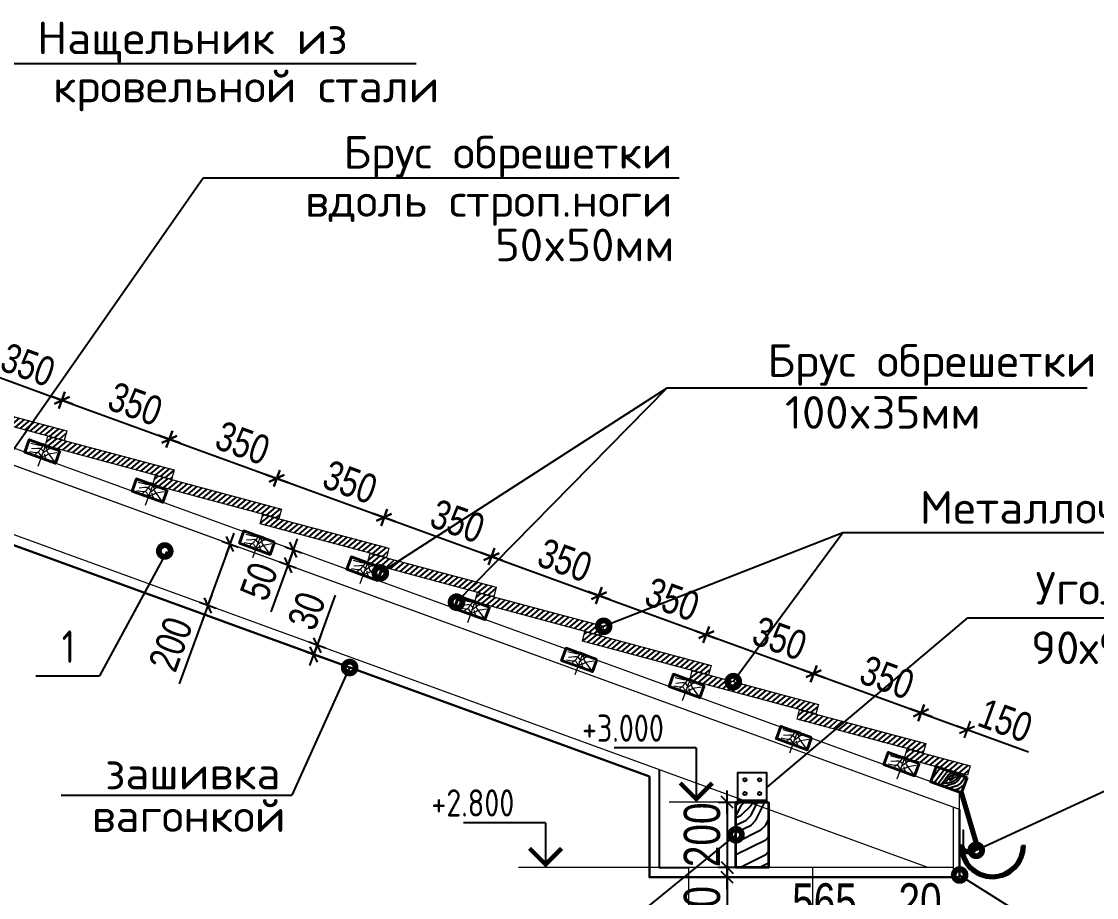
# Model space of a CAD drawing. Extents: x -12289450 to -10763036, y -7834513 to -6150123.
# Drawn here: x -10951074 to -10947782, y -7683302 to -7680618 of the extents above; entities that cross this region are included whole.
import ezdxf

# ---------------------------------------------------------------- set-up
doc = ezdxf.new("R2010")
doc.units = 0
doc.header["$LTSCALE"] = 25
doc.header["$PDMODE"] = 35
doc.layers.get('DefPoints').update_dxf_attribs({"color": 10, "lineweight": 30})
for name, color, linetype in [('005-РАЗМЕРЫ', 252, 'Continuous'), ('008-ШТРИХОВКА', 252, 'Continuous'), ('1рамка1', 7, 'Continuous'), ('Annotation - Text', 7, 'Continuous'), ('Крыши', 7, 'Continuous'), ('Примечания', 7, 'Continuous')]:
    doc.layers.add(name, color=color, linetype=linetype)
for name, color, linetype, lineweight in [('__АР размеры К_Ном_пера__1', 7, 'Continuous', 5), ('RAZMER', 7, 'Continuous', 9), ('ROSTV', 5, 'Continuous', 30), ('Перегор', 4, 'Continuous', 20), ('Стена', 7, 'Continuous', 5), ('СТЕНЫ', 5, 'Continuous', 40), ('Штрих', 9, 'Continuous', 13)]:
    doc.layers.add(name, color=color, linetype=linetype, lineweight=lineweight)
doc.styles.add('GOST 2.304', font='cs_gost2304.shx')
doc.styles.get("Standard").update_dxf_attribs({"font": 'arial.ttf'})
doc.styles.add('TXT0', font='txt', dxfattribs={"width": 0.8})
doc.dimstyles.new('Копия РАЗМЕРЫ22', dxfattribs={"dimscale": 30, "dimtxt": 3.7, "dimasz": 0.06, "dimexe": 0, "dimexo": 0, "dimgap": 0.7, "dimtad": 1, "dimdec": 0, "dimzin": 0, "dimdsep": 46, "dimtxsty": 'TXT0', "dimblk1": 'A8MITTA', "dimblk2": 'A8MITTA', "dimsah": 1, "dimcen": 0.2, "dimse1": 1, "dimse2": 1, "dimadec": 0, "dimazin": 0, "dimtp": 6, "dimtm": 6, "dimtfac": 1, "dimtdec": 0, "dimtofl": 0, "dimtmove": 0, "dimatfit": 3, "dimldrblk": 'A8MITTA', "dimfxl": 0, "dimtolj": 1, "dimtzin": 0, "dimarcsym": 0})
doc.dimstyles.new('Копия(2) РАЗМЕРЫ', dxfattribs={"dimscale": 30, "dimtxt": 3, "dimasz": 0.06, "dimexe": 0, "dimexo": 0, "dimgap": 0.7, "dimtad": 1, "dimdec": 0, "dimzin": 0, "dimdsep": 46, "dimtxsty": 'TXT0', "dimblk1": 'A8MITTA', "dimblk2": 'A8MITTA', "dimsah": 1, "dimcen": 0.2, "dimse1": 1, "dimse2": 1, "dimadec": 0, "dimazin": 0, "dimtp": 6, "dimtm": 6, "dimtfac": 1, "dimtdec": 0, "dimtofl": 0, "dimtmove": 0, "dimatfit": 3, "dimldrblk": 'A8MITTA', "dimfxl": 0, "dimtolj": 1, "dimtzin": 0, "dimarcsym": 0})

# ---------------------------------------------------------------- blocks, each defined once
blk = doc.blocks.new('A8MITTA', base_point=(3180, 3140))
for p, q in [((3170, 3130), (3190, 3150)), ((3180, 3155), (3180, 3125)), ((3160, 3140), (3200, 3140))]:
    blk.add_line(p, q)
blk = doc.blocks.new('*D938')
at = {"layer": '005-РАЗМЕРЫ', "color": 0, "lineweight": -2, "transparency": 16777216}
for p, q in [((-10950435.7, -7682221.2), (-10950502.9, -7682405.7)), ((-10950503.5, -7682407.4), (-10950590.8, -7682647.2))]:
    blk.add_line(p, q, dxfattribs=at)
at = {"layer": 'DefPoints', "color": 0, "transparency": 16777216}
for p in [(-10950532.2, -7682184.2), (-10950600.6, -7682372.1), (-10950503.5, -7682407.4)]:
    blk.add_point(p, dxfattribs=at)
at = {"layer": '005-РАЗМЕРЫ', "color": 0, "lineweight": -2, "transparency": 16777216, "xscale": 1.8, "yscale": 1.8, "zscale": 1.8}
for p, rotation in [((-10950435.1, -7682219.5), 70.0000000000952), ((-10950503.5, -7682407.4), 250.0000000000952)]:
    blk.add_blockref('A8MITTA', p, dxfattribs=dict(at, rotation=rotation))
at = {"layer": '005-РАЗМЕРЫ', "color": 0, "transparency": 16777216, "insert": (-10950616.9, -7682526), "char_height": 90, "attachment_point": 5, "rotation": 70, "style": 'TXT0'}
blk.add_mtext('\\A1;200', dxfattribs=at)
blk = doc.blocks.new('*D939')
at = {"layer": '005-РАЗМЕРЫ', "color": 0, "lineweight": -2, "transparency": 16777216}
for p, q in [((-10948317.3, -7682736.9), (-10948179.7, -7682787)), ((-10948178, -7682787.6), (-10947990.3, -7682855.9))]:
    blk.add_line(p, q, dxfattribs=at)
at = {"layer": 'DefPoints', "color": 0, "transparency": 16777216}
for p in [(-10948178, -7682787.6), (-10948376.5, -7682894.3), (-10948235.5, -7682945.6)]:
    blk.add_point(p, dxfattribs=at)
at = {"layer": '005-РАЗМЕРЫ', "color": 0, "lineweight": -2, "transparency": 16777216, "xscale": 1.8, "yscale": 1.8, "zscale": 1.8}
for p, rotation in [((-10948319, -7682736.3), 160.0000000000485), ((-10948178, -7682787.6), 340.0000000000485)]:
    blk.add_blockref('A8MITTA', p, dxfattribs=dict(at, rotation=rotation))
at = {"layer": '005-РАЗМЕРЫ', "color": 0, "transparency": 16777216, "insert": (-10948060.8, -7682760), "char_height": 90, "attachment_point": 5, "rotation": 340, "style": 'TXT0'}
blk.add_mtext('\\A1;150', dxfattribs=at)
blk = doc.blocks.new('ytjtyj')
at = {"layer": 'Перегор', "linetype": 'Continuous'}
for p, q in [((-3.6, 13.4), (-21.6, 6.9)), ((-12.6, 10.2), (11.8, -56.9))]:
    blk.add_line(p, q, dxfattribs=at)
at = {"layer": 'Стена', "linetype": 'Continuous', "ltscale": 100}
blk.add_line((51.9, -12.5), (38.2, 25), dxfattribs=at)
blk.add_lwpolyline([(-55.8, -9.2), (-42.1, -46.8), (51.9, -12.5), (38.2, 25), (-55.8, -9.2)], close=True, dxfattribs=at)
at = {"layer": 'Штрих', "linetype": 'Continuous', "ltscale": 100}
for p, q in [((-10.2, 4.4), (-15.6, -3.3)), ((0.3, 8.6), (-10.2, 4.4)), ((2, -2.6), (-4.9, 6.5)), ((7.6, 8.6), (0.3, 8.6)), ((32.8, 15.1), (7.6, 8.6)), ((-20.7, -18.1), (-46.9, -13.8)), ((-18.6, -15.3), (-38.4, -41.9)), ((-20.7, -2.7), (-33.2, -0.9)), ((-15.6, -6.6), (-20.7, -2.7)), ((-15.1, -22.2), (-20.7, -18.1)), ((-15.6, -8.5), (-18.6, -15.3)), ((-15.6, -3.3), (-15.6, -8.5)), ((-7.2, -13), (-15.6, -6.6)), ((-9.5, -24.4), (-15.1, -22.2)), ((-8.9, -23.1), (-12.3, -30.7)), ((-12.3, -30.7), (-11.7, -34.8)), ((-0.7, -26.6), (-9.5, -24.4)), ((-9, -18.9), (-8.9, -23.1)), ((-1.7, -7.1), (-7.2, -13)), ((-1.2, -17.6), (-7.2, -13)), ((2, -2.6), (-1.7, -7.1)), ((8.3, -25.3), (-0.7, -26.6)), ((1.3, -25.2), (0.1, -30.6)), ((5.7, -20.6), (1.3, -25.2)), ((7.1, -0.5), (2, -2.6)), ((5.7, -5.8), (2, -2.6)), ((7.2, -9.7), (5.7, -5.8)), ((8.7, -14.8), (5.7, -20.6)), ((12.9, -0.7), (7.1, -0.5)), ((13.7, -13.8), (7.2, -9.7)), ((13.7, -13.8), (8.7, -14.8)), ((30.7, -2.1), (12.9, -0.7)), ((17.6, -17.7), (13.7, -13.8)), ((19.4, -13.8), (13.7, -13.8)), ((17.5, -23.8), (14, -25.5)), ((21.4, -22.6), (17.5, -23.8)), ((20.1, -23), (17.6, -17.7)), ((37.5, -10.5), (19.4, -13.8))]:
    blk.add_line(p, q, dxfattribs=at)
blk = doc.blocks.new('*D940')
at = {"layer": '005-РАЗМЕРЫ', "color": 0, "lineweight": -2, "transparency": 16777216}
blk.add_line((-10948646.2, -7682617.2), (-10948320.7, -7682735.7), dxfattribs=at)
at = {"layer": 'DefPoints', "color": 0, "transparency": 16777216}
for p in [(-10948319, -7682736.3), (-10948705.4, -7682774.6), (-10948376.5, -7682894.3)]:
    blk.add_point(p, dxfattribs=at)
at = {"layer": '005-РАЗМЕРЫ', "color": 0, "lineweight": -2, "transparency": 16777216, "xscale": 1.8, "yscale": 1.8, "zscale": 1.8}
for p, rotation in [((-10948647.9, -7682616.6), 160.0000000003944), ((-10948319, -7682736.3), 340.0000000003944)]:
    blk.add_blockref('A8MITTA', p, dxfattribs=dict(at, rotation=rotation))
at = {"layer": '005-РАЗМЕРЫ', "color": 0, "transparency": 16777216, "insert": (-10948423, -7682628.2), "char_height": 90, "attachment_point": 5, "rotation": 340, "style": 'TXT0'}
blk.add_mtext('\\A1;350', dxfattribs=at)
blk = doc.blocks.new('*D941')
at = {"layer": '005-РАЗМЕРЫ', "color": 0, "lineweight": -2, "transparency": 16777216}
blk.add_line((-10948975.1, -7682497.5), (-10948649.6, -7682616), dxfattribs=at)
at = {"layer": 'DefPoints', "color": 0, "transparency": 16777216}
for p in [(-10948647.9, -7682616.6), (-10949034.3, -7682654.9), (-10948705.4, -7682774.6)]:
    blk.add_point(p, dxfattribs=at)
at = {"layer": '005-РАЗМЕРЫ', "color": 0, "lineweight": -2, "transparency": 16777216, "xscale": 1.8, "yscale": 1.8, "zscale": 1.8}
for p, rotation in [((-10948976.8, -7682496.9), 160.0000000003554), ((-10948647.9, -7682616.6), 340.0000000003554)]:
    blk.add_blockref('A8MITTA', p, dxfattribs=dict(at, rotation=rotation))
at = {"layer": '005-РАЗМЕРЫ', "color": 0, "transparency": 16777216, "insert": (-10948751.9, -7682508.5), "char_height": 90, "attachment_point": 5, "rotation": 340, "style": 'TXT0'}
blk.add_mtext('\\A1;350', dxfattribs=at)
blk = doc.blocks.new('*D942')
at = {"layer": '005-РАЗМЕРЫ', "color": 0, "lineweight": -2, "transparency": 16777216}
blk.add_line((-10949304, -7682377.8), (-10948978.5, -7682496.3), dxfattribs=at)
at = {"layer": 'DefPoints', "color": 0, "transparency": 16777216}
for p in [(-10948976.8, -7682496.9), (-10949363.2, -7682535.1), (-10949034.3, -7682654.9)]:
    blk.add_point(p, dxfattribs=at)
at = {"layer": '005-РАЗМЕРЫ', "color": 0, "lineweight": -2, "transparency": 16777216, "xscale": 1.8, "yscale": 1.8, "zscale": 1.8}
for p, rotation in [((-10949305.7, -7682377.2), 160.0000000003944), ((-10948976.8, -7682496.9), 340.0000000003944)]:
    blk.add_blockref('A8MITTA', p, dxfattribs=dict(at, rotation=rotation))
at = {"layer": '005-РАЗМЕРЫ', "color": 0, "transparency": 16777216, "insert": (-10949080.8, -7682388.8), "char_height": 90, "attachment_point": 5, "rotation": 340, "style": 'TXT0'}
blk.add_mtext('\\A1;350', dxfattribs=at)
blk = doc.blocks.new('*D943')
at = {"layer": '005-РАЗМЕРЫ', "color": 0, "lineweight": -2, "transparency": 16777216}
blk.add_line((-10949632.9, -7682258.1), (-10949307.4, -7682376.5), dxfattribs=at)
at = {"layer": 'DefPoints', "color": 0, "transparency": 16777216}
for p in [(-10949305.7, -7682377.2), (-10949692.1, -7682415.4), (-10949363.2, -7682535.1)]:
    blk.add_point(p, dxfattribs=at)
at = {"layer": '005-РАЗМЕРЫ', "color": 0, "lineweight": -2, "transparency": 16777216, "xscale": 1.8, "yscale": 1.8, "zscale": 1.8}
for p, rotation in [((-10949634.6, -7682257.5), 160.0000000002511), ((-10949305.7, -7682377.2), 340.0000000002511)]:
    blk.add_blockref('A8MITTA', p, dxfattribs=dict(at, rotation=rotation))
at = {"layer": '005-РАЗМЕРЫ', "color": 0, "transparency": 16777216, "insert": (-10949409.7, -7682269.1), "char_height": 90, "attachment_point": 5, "rotation": 340, "style": 'TXT0'}
blk.add_mtext('\\A1;350', dxfattribs=at)
blk = doc.blocks.new('*D944')
at = {"layer": '005-РАЗМЕРЫ', "color": 0, "lineweight": -2, "transparency": 16777216}
blk.add_line((-10949961.8, -7682138.4), (-10949636.3, -7682256.8), dxfattribs=at)
at = {"layer": 'DefPoints', "color": 0, "transparency": 16777216}
for p in [(-10949634.6, -7682257.5), (-10950021, -7682295.7), (-10949692.1, -7682415.4)]:
    blk.add_point(p, dxfattribs=at)
at = {"layer": '005-РАЗМЕРЫ', "color": 0, "lineweight": -2, "transparency": 16777216, "xscale": 1.8, "yscale": 1.8, "zscale": 1.8}
for p, rotation in [((-10949963.5, -7682137.7), 160.0000000002511), ((-10949634.6, -7682257.5), 340.0000000002511)]:
    blk.add_blockref('A8MITTA', p, dxfattribs=dict(at, rotation=rotation))
at = {"layer": '005-РАЗМЕРЫ', "color": 0, "transparency": 16777216, "insert": (-10949738.6, -7682149.4), "char_height": 90, "attachment_point": 5, "rotation": 340, "style": 'TXT0'}
blk.add_mtext('\\A1;350', dxfattribs=at)
blk = doc.blocks.new('*D945')
at = {"layer": '005-РАЗМЕРЫ', "color": 0, "lineweight": -2, "transparency": 16777216}
blk.add_line((-10950290.7, -7682018.7), (-10949965.2, -7682137.1), dxfattribs=at)
at = {"layer": 'DefPoints', "color": 0, "transparency": 16777216}
for p in [(-10949963.5, -7682137.7), (-10950349.9, -7682176), (-10950021, -7682295.7)]:
    blk.add_point(p, dxfattribs=at)
at = {"layer": '005-РАЗМЕРЫ', "color": 0, "lineweight": -2, "transparency": 16777216, "xscale": 1.8, "yscale": 1.8, "zscale": 1.8}
for p, rotation in [((-10950292.4, -7682018), 160.0000000004987), ((-10949963.5, -7682137.7), 340.0000000004987)]:
    blk.add_blockref('A8MITTA', p, dxfattribs=dict(at, rotation=rotation))
at = {"layer": '005-РАЗМЕРЫ', "color": 0, "transparency": 16777216, "insert": (-10950067.5, -7682029.7), "char_height": 90, "attachment_point": 5, "rotation": 340, "style": 'TXT0'}
blk.add_mtext('\\A1;350', dxfattribs=at)
blk = doc.blocks.new('*D946')
at = {"layer": '005-РАЗМЕРЫ', "color": 0, "lineweight": -2, "transparency": 16777216}
blk.add_line((-10950619.6, -7681898.9), (-10950294, -7682017.4), dxfattribs=at)
at = {"layer": 'DefPoints', "color": 0, "transparency": 16777216}
for p in [(-10950292.4, -7682018), (-10950678.7, -7682056.3), (-10950349.9, -7682176)]:
    blk.add_point(p, dxfattribs=at)
at = {"layer": '005-РАЗМЕРЫ', "color": 0, "lineweight": -2, "transparency": 16777216, "xscale": 1.8, "yscale": 1.8, "zscale": 1.8}
for p, rotation in [((-10950621.2, -7681898.3), 160.0000000003554), ((-10950292.4, -7682018), 340.0000000003554)]:
    blk.add_blockref('A8MITTA', p, dxfattribs=dict(at, rotation=rotation))
at = {"layer": '005-РАЗМЕРЫ', "color": 0, "transparency": 16777216, "insert": (-10950396.4, -7681909.9), "char_height": 90, "attachment_point": 5, "rotation": 340, "style": 'TXT0'}
blk.add_mtext('\\A1;350', dxfattribs=at)
blk = doc.blocks.new('*D947')
at = {"layer": '005-РАЗМЕРЫ', "color": 0, "lineweight": -2, "transparency": 16777216}
blk.add_line((-10950948.4, -7681779.2), (-10950622.9, -7681897.7), dxfattribs=at)
at = {"layer": 'DefPoints', "color": 0, "transparency": 16777216}
for p in [(-10950621.2, -7681898.3), (-10951007.6, -7681936.6), (-10950678.7, -7682056.3)]:
    blk.add_point(p, dxfattribs=at)
at = {"layer": '005-РАЗМЕРЫ', "color": 0, "lineweight": -2, "transparency": 16777216, "xscale": 1.8, "yscale": 1.8, "zscale": 1.8}
for p, rotation in [((-10950950.1, -7681778.6), 160.0000000003944), ((-10950621.2, -7681898.3), 340.0000000003944)]:
    blk.add_blockref('A8MITTA', p, dxfattribs=dict(at, rotation=rotation))
at = {"layer": '005-РАЗМЕРЫ', "color": 0, "transparency": 16777216, "insert": (-10950725.3, -7681790.2), "char_height": 90, "attachment_point": 5, "rotation": 340, "style": 'TXT0'}
blk.add_mtext('\\A1;350', dxfattribs=at)
blk = doc.blocks.new('*D948')
at = {"layer": '005-РАЗМЕРЫ', "color": 0, "lineweight": -2, "transparency": 16777216}
blk.add_line((-10951277.3, -7681659.5), (-10950951.8, -7681778), dxfattribs=at)
at = {"layer": 'DefPoints', "color": 0, "transparency": 16777216}
for p in [(-10950950.1, -7681778.6), (-10951336.5, -7681816.9), (-10951007.6, -7681936.6)]:
    blk.add_point(p, dxfattribs=at)
at = {"layer": '005-РАЗМЕРЫ', "color": 0, "lineweight": -2, "transparency": 16777216, "xscale": 1.8, "yscale": 1.8, "zscale": 1.8}
for p, rotation in [((-10951279, -7681658.9), 160.0000000002511), ((-10950950.1, -7681778.6), 340.0000000002511)]:
    blk.add_blockref('A8MITTA', p, dxfattribs=dict(at, rotation=rotation))
at = {"layer": '005-РАЗМЕРЫ', "color": 0, "transparency": 16777216, "insert": (-10951054.1, -7681670.5), "char_height": 90, "attachment_point": 5, "rotation": 340, "style": 'TXT0'}
blk.add_mtext('\\A1;350', dxfattribs=at)
blk = doc.blocks.new('*D950')
at = {"layer": '005-РАЗМЕРЫ', "color": 0, "lineweight": -2, "transparency": 16777216}
for p, q in [((-10950241.7, -7682238.6), (-10950257.6, -7682282.2)), ((-10950258.2, -7682283.9), (-10950310.1, -7682426.6))]:
    blk.add_line(p, q, dxfattribs=at)
at = {"layer": 'DefPoints', "color": 0, "transparency": 16777216}
for p in [(-10950246.5, -7682234.9), (-10950263.6, -7682281.9), (-10950258.2, -7682283.9)]:
    blk.add_point(p, dxfattribs=at)
at = {"layer": '005-РАЗМЕРЫ', "color": 0, "lineweight": -2, "transparency": 16777216, "xscale": 1.8, "yscale": 1.8, "zscale": 1.8}
for p, rotation in [((-10950241.1, -7682236.9), 70.00000000056346), ((-10950258.2, -7682283.9), 250.0000000005635)]:
    blk.add_blockref('A8MITTA', p, dxfattribs=dict(at, rotation=rotation))
at = {"layer": '005-РАЗМЕРЫ', "color": 0, "transparency": 16777216, "insert": (-10950346.5, -7682333.5), "char_height": 90, "attachment_point": 5, "rotation": 70, "style": 'TXT0'}
blk.add_mtext('\\A1;50', dxfattribs=at)
blk = doc.blocks.new('*D993')
at = {"layer": '005-РАЗМЕРЫ', "color": 0, "lineweight": -2, "transparency": 16777216}
for p, q in [((-10948222.7, -7683391.2), (-10948409.7, -7683391.2)), ((-10948199.1, -7683391.2), (-10948197.3, -7683391.2))]:
    blk.add_line(p, q, dxfattribs=at)
at = {"layer": 'DefPoints', "color": 0, "transparency": 16777216}
for p in [(-10948220.9, -7683211.5), (-10948200.9, -7683211.5), (-10948200.9, -7683391.2)]:
    blk.add_point(p, dxfattribs=at)
at = {"layer": '005-РАЗМЕРЫ', "color": 0, "lineweight": -2, "transparency": 16777216, "xscale": 1.8, "yscale": 1.8, "zscale": 1.8}
blk.add_blockref('A8MITTA', (-10948220.9, -7683391.2), dxfattribs=at)
at = {"layer": '005-РАЗМЕРЫ', "color": 0, "lineweight": -2, "transparency": 16777216, "xscale": 1.8, "yscale": 1.8, "zscale": 1.8, "rotation": 180}
blk.add_blockref('A8MITTA', (-10948200.9, -7683391.2), dxfattribs=at)
at = {"layer": '005-РАЗМЕРЫ', "color": 0, "transparency": 16777216, "insert": (-10948322.1, -7683314.7), "char_height": 111, "attachment_point": 5, "style": 'TXT0'}
blk.add_mtext('\\A1;20', dxfattribs=at)
blk = doc.blocks.new('*D994')
at = {"layer": '005-РАЗМЕРЫ', "color": 0, "lineweight": -2, "transparency": 16777216}
blk.add_line((-10948222.7, -7683391.2), (-10948784.1, -7683391.2), dxfattribs=at)
at = {"layer": 'DefPoints', "color": 0, "transparency": 16777216}
for p in [(-10948785.9, -7683188.3), (-10948220.9, -7683211.5), (-10948785.9, -7683391.2)]:
    blk.add_point(p, dxfattribs=at)
at = {"layer": '005-РАЗМЕРЫ', "color": 0, "lineweight": -2, "transparency": 16777216, "xscale": 1.8, "yscale": 1.8, "zscale": 1.8, "rotation": 180}
blk.add_blockref('A8MITTA', (-10948785.9, -7683391.2), dxfattribs=at)
at = {"layer": '005-РАЗМЕРЫ', "color": 0, "lineweight": -2, "transparency": 16777216, "xscale": 1.8, "yscale": 1.8, "zscale": 1.8}
blk.add_blockref('A8MITTA', (-10948220.9, -7683391.2), dxfattribs=at)
at = {"layer": '005-РАЗМЕРЫ', "color": 0, "transparency": 16777216, "insert": (-10948614.7, -7683314.7), "char_height": 111, "attachment_point": 5, "style": 'TXT0'}
blk.add_mtext('\\A1;565', dxfattribs=at)
blk = doc.blocks.new('*D995')
at = {"layer": '005-РАЗМЕРЫ', "color": 0, "lineweight": -2, "transparency": 16777216}
for p, q in [((-10950167.8, -7682527.7), (-10950112.7, -7682376.1)), ((-10950179.3, -7682559.3), (-10950179.9, -7682561))]:
    blk.add_line(p, q, dxfattribs=at)
at = {"layer": 'DefPoints', "color": 0, "transparency": 16777216}
for p in [(-10950227.8, -7682539.7), (-10950217.6, -7682511.5), (-10950178.7, -7682557.6)]:
    blk.add_point(p, dxfattribs=at)
at = {"layer": '005-РАЗМЕРЫ', "color": 0, "lineweight": -2, "transparency": 16777216, "xscale": 1.8, "yscale": 1.8, "zscale": 1.8}
for p, rotation in [((-10950168.5, -7682529.4), 250.0000000001382), ((-10950178.7, -7682557.6), 70.00000000013823)]:
    blk.add_blockref('A8MITTA', p, dxfattribs=dict(at, rotation=rotation))
at = {"layer": '005-РАЗМЕРЫ', "color": 0, "transparency": 16777216, "insert": (-10950200.4, -7682424), "char_height": 90, "attachment_point": 5, "rotation": 70, "style": 'TXT0'}
blk.add_mtext('\\A1;30', dxfattribs=at)
blk = doc.blocks.new('*D996')
at = {"layer": '005-РАЗМЕРЫ', "color": 0, "lineweight": -2, "transparency": 16777216}
for p, q in [((-10948912.9, -7683208.2), (-10948912.9, -7683206.4)), ((-10948912.9, -7683241.8), (-10948912.9, -7683420.5))]:
    blk.add_line(p, q, dxfattribs=at)
at = {"layer": 'DefPoints', "color": 0, "transparency": 16777216}
for p in [(-10949424, -7683210), (-10948912.9, -7683210), (-10949424, -7683240)]:
    blk.add_point(p, dxfattribs=at)
at = {"layer": '005-РАЗМЕРЫ', "color": 0, "lineweight": -2, "transparency": 16777216, "xscale": 1.8, "yscale": 1.8, "zscale": 1.8}
for p, rotation in [((-10948912.9, -7683210), 270), ((-10948912.9, -7683240), 90)]:
    blk.add_blockref('A8MITTA', p, dxfattribs=dict(at, rotation=rotation))
at = {"layer": '005-РАЗМЕРЫ', "color": 0, "transparency": 16777216, "insert": (-10948989.4, -7683332.9), "char_height": 111, "attachment_point": 5, "rotation": 90, "style": 'TXT0'}
blk.add_mtext('\\A1;30', dxfattribs=at)
blk = doc.blocks.new('*D997')
at = {"layer": '005-РАЗМЕРЫ', "color": 0, "lineweight": -2, "transparency": 16777216}
blk.add_line((-10948912.9, -7683011.8), (-10948912.9, -7683208.2), dxfattribs=at)
at = {"layer": 'DefPoints', "color": 0, "transparency": 16777216}
for p in [(-10949042.5, -7683010), (-10949042.5, -7683210), (-10948912.9, -7683210)]:
    blk.add_point(p, dxfattribs=at)
at = {"layer": '005-РАЗМЕРЫ', "color": 0, "lineweight": -2, "transparency": 16777216, "xscale": 1.8, "yscale": 1.8, "zscale": 1.8}
for p, rotation in [((-10948912.9, -7683010), 90), ((-10948912.9, -7683210), 270)]:
    blk.add_blockref('A8MITTA', p, dxfattribs=dict(at, rotation=rotation))
at = {"layer": '005-РАЗМЕРЫ', "color": 0, "transparency": 16777216, "insert": (-10948989.4, -7683110), "char_height": 111, "attachment_point": 5, "rotation": 90, "style": 'TXT0'}
blk.add_mtext('\\A1;200', dxfattribs=at)

msp = doc.modelspace()

# ---------------------------------------------------------------- hatches: boundary and pattern name
at = {"layer": '008-ШТРИХОВКА'}
h = msp.add_hatch(dxfattribs=at)
h.set_pattern_fill('ANSI31', color=251, scale=4, angle=-5, style=0)
h.set_pattern_definition([(40, (1842522.555, -2816207.141), (-8.163402643, 9.728764428), [])])
h.paths.add_polyline_path([(-10951326.9, -7681798.8), (-10951325.9, -7681795.9), (-10951328.8, -7681794.8), (-10951321.9, -7681769.1), (-10950935.6, -7681872.7), (-10950943.3, -7681901.6)])
h = msp.add_hatch(dxfattribs=at)
h.set_pattern_fill('ANSI31', color=251, scale=4, angle=-5, style=0)
h.set_pattern_definition([(40, (1842193.662, -2816326.848), (-8.163402643, 9.728764428), [])])
h.paths.add_polyline_path([(-10950998.1, -7681918.5), (-10950997, -7681915.6), (-10950999.9, -7681914.5), (-10950993, -7681888.8), (-10950606.7, -7681992.4), (-10950614.4, -7682021.3)])
h = msp.add_hatch(dxfattribs=at)
h.set_pattern_fill('ANSI31', color=251, scale=4, angle=-5, style=0)
h.set_pattern_definition([(40, (1841864.77, -2816446.555), (-8.163402643, 9.728764428), [])])
h.paths.add_polyline_path([(-10950669.2, -7682038.2), (-10950668.1, -7682035.3), (-10950671, -7682034.2), (-10950664.1, -7682008.6), (-10950277.8, -7682112.1), (-10950285.5, -7682141.1)])
h = msp.add_hatch(dxfattribs=at)
h.set_pattern_fill('ANSI31', color=251, scale=4, angle=-5, style=0)
h.set_pattern_definition([(40, (1841535.878, -2816566.262), (-8.163402643, 9.728764428), [])])
h.paths.add_polyline_path([(-10950340.3, -7682157.9), (-10950339.2, -7682155), (-10950342.1, -7682154), (-10950335.3, -7682128.3), (-10949948.9, -7682231.8), (-10949956.6, -7682260.8)])
h = msp.add_hatch(dxfattribs=at)
h.set_pattern_fill('ANSI31', color=251, scale=4, angle=-5, style=0)
h.set_pattern_definition([(40, (1841206.985, -2816685.969), (-8.163402643, 9.728764428), [])])
h.paths.add_polyline_path([(-10950011.4, -7682277.7), (-10950010.3, -7682274.7), (-10950013.2, -7682273.7), (-10950006.4, -7682248), (-10949620, -7682351.5), (-10949627.8, -7682380.5)])
h = msp.add_hatch(dxfattribs=at)
h.set_pattern_fill('ANSI31', color=251, scale=4, angle=-5, style=0)
h.set_pattern_definition([(40, (1840878.093, -2816805.676), (-8.163402643, 9.728764428), [])])
h.paths.add_polyline_path([(-10949682.5, -7682397.4), (-10949681.4, -7682394.4), (-10949684.4, -7682393.4), (-10949677.5, -7682367.7), (-10949291.1, -7682471.2), (-10949298.9, -7682500.2)])
h = msp.add_hatch(dxfattribs=at)
h.set_pattern_fill('ANSI31', color=251, scale=4, angle=-5, style=0)
h.set_pattern_definition([(40, (1840549.2, -2816925.383), (-8.163402643, 9.728764428), [])])
h.paths.add_polyline_path([(-10949353.6, -7682517.1), (-10949352.5, -7682514.1), (-10949355.5, -7682513.1), (-10949348.6, -7682487.4), (-10948962.2, -7682590.9), (-10948970, -7682619.9)])
h = msp.add_hatch(dxfattribs=at)
h.set_pattern_fill('ANSI31', color=251, scale=4, angle=-5, style=0)
h.set_pattern_definition([(40, (1840220.308, -2817045.09), (-8.163402643, 9.728764428), [])])
h.paths.add_polyline_path([(-10949024.7, -7682636.8), (-10949023.6, -7682633.8), (-10949026.6, -7682632.8), (-10949019.7, -7682607.1), (-10948633.3, -7682710.6), (-10948641.1, -7682739.6)])
h = msp.add_hatch(dxfattribs=at)
h.set_pattern_fill('ANSI31', color=251, scale=4, angle=-5, style=0)
h.set_pattern_definition([(40, (1839891.416, -2817164.797), (-8.163402643, 9.728764428), [])])
h.paths.add_polyline_path([(-10948695.8, -7682756.5), (-10948694.7, -7682753.6), (-10948697.7, -7682752.5), (-10948690.8, -7682726.8), (-10948304.4, -7682830.3), (-10948312.2, -7682859.3)])
h = msp.add_hatch(dxfattribs=at)
h.set_pattern_fill('ANSI31', color=251, scale=4, angle=-5, style=0)
h.set_pattern_definition([(40, (1839562.523, -2817284.504), (-8.163402643, 9.728764428), [])])
h.paths.add_polyline_path([(-10948366.9, -7682876.2), (-10948365.8, -7682873.3), (-10948368.8, -7682872.2), (-10948361.9, -7682846.5), (-10948168.7, -7682898.3), (-10948176.5, -7682927.2)])
h = msp.add_hatch(dxfattribs=at)
h.set_pattern_fill('WOODFACE', color=251, scale=100, angle=-10, style=0, pattern_type=2)
h.set_pattern_definition([(350, (2525928.34, -3187825.27), (115.8455931, 81.1159575), [5, -95]), (80, (2525973.81, -3187797.75), (-81.1159575, 115.8455931), [10, -90]), (35, (2525952.38, -3187804.124), (17.36481777, 98.4807753), [7.07, -21.21, 7.07, -14.14, 49.5, -42.43135623]), (35, (2525922.55, -3187829.33), (17.36481777, 98.4807753), [7.071, -14.142, 7.071, -113.1373562]), (35, (2525958.755, -3187825.56), (17.36481777, 98.4807753), [7.071, -134.3503562]), (35, (2525967.735, -3187832.22), (17.36481777, 98.4807753), [7.071, -134.3503562]), (35, (2525954.7, -3187819.764), (17.36481777, 98.4807753), [7.071, -134.3503562]), (35, (2525950.64, -3187813.97), (17.36481777, 98.4807753), [14.142, -127.2793562]), (35, (2525988.29, -3187744.45), (17.36481777, 98.4807753), [14.142, -127.2793562]), (35, (2525941.66, -3187807.31), (17.36481777, 98.4807753), [28.284, -113.1373562]), (35, (2525937.61, -3187801.52), (17.36481777, 98.4807753), [28.284, -113.1373562]), (35, (2526006.83, -3187783.26), (17.36481777, 98.4807753), [28.284, -113.1373562]), (35, (2525934.42, -3187790.8), (17.36481777, 98.4807753), [21.2132, -120.2081562]), (35, (2525917.33, -3187772.56), (17.36481777, 98.4807753), [21.2132, -120.2081562]), (35, (2525925.44, -3187784.14), (17.36481777, 98.4807753), [21.2132, -120.2081562]), (35, (2525994.66, -3187765.885), (17.36481777, 98.4807753), [35.35534, -106.0660162]), (35, (2525985.68, -3187759.225), (17.36481777, 98.4807753), [35.35534, -106.0660162]), (35, (2525991.19, -3187785.58), (17.36481777, 98.4807753), [49.4974746, -91.9238815]), (16.5650512, (2525939.927, -3187817.16), (98.48077531, -17.36481773), [11.180339, -212.426458]), (16.5650512, (2525964.833, -3187791.09), (98.48077531, -17.36481773), [11.180339, -212.426458]), (16.5650512, (2525958.17, -3187800.07), (98.48077531, -17.36481773), [11.180339, -212.426458]), (16.5650512, (2525933.267, -3187826.14), (98.48077531, -17.36481773), [22.36068, -201.2461177]), (16.5650512, (2525960.777, -3187785.296), (98.48077531, -17.36481773), [33.5410196, -190.0657781]), (16.5650512, (2525951.797, -3187778.635), (98.48077531, -17.36481773), [44.7213595, -178.8854382]), (16.5650512, (2525942.817, -3187771.975), (98.48077531, -17.36481773), [44.7213595, -178.8854382]), (16.5650512, (2525933.254, -3187739.826), (98.48077531, -17.36481773), [44.7213595, -178.8854382]), (16.5650512, (2525931.52, -3187749.674), (98.48077531, -17.36481773), [55.9017, -167.7050977]), (16.5650512, (2525934.706, -3187760.39), (98.48077531, -17.36481773), [55.9017, -167.7050977]), (53.43494882, (2525962.23, -3187805.86), (17.36481777, 98.4807753), [11.180339, -212.426458]), (53.43494882, (2525945.72, -3187813.104), (17.36481777, 98.4807753), [11.180339, -212.426458]), (53.43494882, (2525928.342, -3187825.27), (17.36481777, 98.4807753), [22.36068, -201.2461177]), (53.43494882, (2525960.49, -3187815.71), (17.36481777, 98.4807753), [22.36068, -201.2461177]), (53.43494882, (2525917.626, -3187828.46), (17.36481777, 98.4807753), [33.5410196, -190.0657781]), (53.43494882, (2525907.78, -3187826.72), (17.36481777, 98.4807753), [44.7213595, -178.8854382]), (53.43494882, (2525997.28, -3187837.427), (17.36481777, 98.4807753), [44.7213595, -178.8854382]), (53.43494882, (2525964.547, -3187821.5), (17.36481777, 98.4807753), [44.7213595, -178.8854382]), (53.43494882, (2525982.507, -3187834.82), (17.36481777, 98.4807753), [55.9017, -167.7050977]), (53.43494882, (2525973.527, -3187828.16), (17.36481777, 98.4807753), [55.9017, -167.7050977])])
h.paths.add_polyline_path([(-10948178.3, -7682934.5), (-10948195.4, -7682981.5), (-10948289.4, -7682947.3), (-10948272.3, -7682900.3)])
h = msp.add_hatch(dxfattribs=at)
h.set_pattern_fill('WOODFACE', color=251, scale=300, style=0, pattern_type=2)
h.set_pattern_definition([(0, (725270.23, -575795.23), (300, 300), [15, -285]), (90, (725390.23, -575690.23), (-300, 300), [30, -270]), (45, (725330.23, -575720.23), (3e-14, 300), [21.21, -63.63, 21.21, -42.42, 148.5, -127.2940687]), (45, (725255.23, -575810.23), (3e-14, 300), [21.213, -42.426, 21.213, -339.4120686]), (45, (725360.23, -575780.23), (3e-14, 300), [21.213, -403.0510686]), (45, (725390.23, -575795.23), (3e-14, 300), [21.213, -403.0510686]), (45, (725345.23, -575765.23), (3e-14, 300), [21.213, -403.0510686]), (45, (725330.23, -575750.23), (3e-14, 300), [42.426, -381.8380686]), (45, (725405.23, -575525.23), (3e-14, 300), [42.426, -381.8380686]), (45, (725300.23, -575735.23), (3e-14, 300), [84.852, -339.4120686]), (45, (725285.23, -575720.23), (3e-14, 300), [84.852, -339.4120686]), (45, (725480.23, -575630.23), (3e-14, 300), [84.852, -339.4120686]), (45, (725270.23, -575690.23), (3e-14, 300), [63.6396, -360.6244686]), (45, (725210.23, -575645.23), (3e-14, 300), [63.6396, -360.6244686]), (45, (725240.23, -575675.23), (3e-14, 300), [63.6396, -360.6244686]), (45, (725435.23, -575585.23), (3e-14, 300), [106.06602, -318.1980486]), (45, (725405.23, -575570.23), (3e-14, 300), [106.06602, -318.1980486]), (45, (725435.23, -575645.23), (3e-14, 300), [148.492424, -275.7716445]), (26.5650512, (725300.23, -575765.23), (300, 1e-07), [33.541017, -637.279374]), (26.5650512, (725360.23, -575675.23), (300, 1e-07), [33.541017, -637.279374]), (26.5650512, (725345.23, -575705.23), (300, 1e-07), [33.541017, -637.279374]), (26.5650512, (725285.23, -575795.23), (300, 1e-07), [67.08204, -603.738353]), (26.5650512, (725345.23, -575660.23), (300, 1e-07), [100.623059, -570.197334]), (26.5650512, (725315.23, -575645.23), (300, 1e-07), [134.1640785, -536.6563146]), (26.5650512, (725285.23, -575630.23), (300, 1e-07), [134.1640785, -536.6563146]), (26.5650512, (725240.23, -575540.23), (300, 1e-07), [134.1640785, -536.6563146]), (26.5650512, (725240.23, -575570.23), (300, 1e-07), [167.7051, -503.115293]), (26.5650512, (725255.23, -575600.23), (300, 1e-07), [167.7051, -503.115293]), (63.4349488, (725360.23, -575720.23), (2e-08, 300), [33.541017, -637.279374]), (63.4349488, (725315.23, -575750.23), (2e-08, 300), [33.541017, -637.279374]), (63.4349488, (725270.23, -575795.23), (2e-08, 300), [67.08204, -603.738353]), (63.4349488, (725360.23, -575750.23), (2e-08, 300), [67.08204, -603.738353]), (63.4349488, (725240.23, -575810.23), (2e-08, 300), [100.623059, -570.197334]), (63.4349488, (725210.23, -575810.23), (2e-08, 300), [134.1640785, -536.6563146]), (63.4349488, (725480.23, -575795.23), (2e-08, 300), [134.1640785, -536.6563146]), (63.4349488, (725375.23, -575765.23), (2e-08, 300), [134.1640785, -536.6563146]), (63.4349488, (725435.23, -575795.23), (2e-08, 300), [167.7051, -503.115293]), (63.4349488, (725405.23, -575780.23), (2e-08, 300), [167.7051, -503.115293])])
h.paths.add_polyline_path([(-10948785.9, -7683210), (-10948785.9, -7683010), (-10948885.9, -7683010), (-10948885.9, -7683210)])

# ---------------------------------------------------------------- linework, layer by layer
at = {"lineweight": 25, "ltscale": 20}
for p, q in [((-10951274.1, -7680746.8), (-10949865.7, -7680746.8)), ((-10951110.8, -7681946.8), (-10950517.7, -7681097.3)), ((-10950517.7, -7681097.3), (-10949059.4, -7681097.3)), ((-10949975.1, -7682307.7), (-10949096.4, -7681740.9)), ((-10949741.7, -7682397.4), (-10949096.4, -7681740.9)), ((-10949291.1, -7682471.2), (-10948558.3, -7682184.1)), ((-10948894, -7682640.8), (-10948558.3, -7682184.1)), ((-10948558.3, -7682184.1), (-10947236.1, -7682184.1)), ((-10950628.7, -7682242.3), (-10950834.9, -7682622.5)), ((-10948790.9, -7682965), (-10948175.7, -7682445.7)), ((-10948175.7, -7682445.7), (-10947040.4, -7682445.7)), ((-10950069, -7682597.5), (-10950246.2, -7682988.7)), ((-10951030, -7682622.5), (-10950834.9, -7682622.5)), ((-10948150.1, -7683157.4), (-10947683.2, -7682941.6)), ((-10950952.7, -7682988.7), (-10950246.2, -7682988.7)), ((-10948885.9, -7683110), (-10949343.3, -7683481.5)), ((-10948200.9, -7683233.1), (-10947651, -7683580))]:
    msp.add_line(p, q, dxfattribs=at)
at = {"linetype": 'Continuous', "lineweight": 25, "ltscale": 20}
for p, q in [((-10949007.6, -7682843.8), (-10949259.3, -7682843.8)), ((-10949007.6, -7682843.8), (-10949007.6, -7683010)), ((-10949469, -7683072.8), (-10949720.6, -7683072.8)), ((-10949469, -7683072.8), (-10949469, -7683210))]:
    msp.add_line(p, q, dxfattribs=at)
at = {"lineweight": 25, "ltscale": 20, "const_width": 36}
for points in [[(-10950626.4, -7682239, 1), (-10950644.1, -7682242.1, 1)], [(-10949966.3, -7682306.1, 1), (-10949984, -7682309.2, 1)], [(-10949732.9, -7682395.8, 1), (-10949750.6, -7682398.9, 1)], [(-10949282.2, -7682469.7, 1), (-10949300, -7682472.8, 1)], [(-10950060.1, -7682596, 1), (-10950077.8, -7682599.1, 1)], [(-10948885.1, -7682639.2, 1), (-10948902.9, -7682642.3, 1)], [(-10948877, -7683108.4, 1), (-10948894.7, -7683111.5, 1)], [(-10948141.1, -7683157.4, 1), (-10948159.1, -7683157.4, 1)], [(-10948191.9, -7683233.1, 1), (-10948209.9, -7683233.1, 1)]]:
    msp.add_lwpolyline(points, format="xyb", close=True, dxfattribs=at)
at = {"linetype": 'Continuous', "lineweight": 25, "ltscale": 20, "const_width": 13.4}
for points in [[(-10948958.6, -7682951.5), (-10949007.6, -7683000.5), (-10949056.7, -7682951.5)], [(-10949420, -7683151.5), (-10949469, -7683200.5), (-10949518, -7683151.5)]]:
    msp.add_lwpolyline(points, dxfattribs=at)
at = {"layer": '005-РАЗМЕРЫ', "color": 251, "lineweight": 25}
for p, q in [((-10948200.9, -7682979.5), (-10948155.6, -7683135.1)), ((-10948195.4, -7682981.5), (-10948150.7, -7683134)), ((-10948192.9, -7682974.5), (-10948145.8, -7683133))]:
    msp.add_line(p, q, dxfattribs=at)
at = {"layer": '005-РАЗМЕРЫ', "color": 251, "lineweight": 30}
msp.add_line((-10948195.4, -7682981.5), (-10948150.8, -7683133.9), dxfattribs=at)
at = {"layer": '005-РАЗМЕРЫ', "color": 251, "lineweight": 25}
msp.add_lwpolyline([(-10948190.5, -7683095.9), (-10948190.5, -7683095.9), (-10948190.5, -7683144.5, 0.993346), (-10948010.5, -7683143.3, 0.993346)], format="xyb", dxfattribs=at)
at = {"layer": '005-РАЗМЕРЫ', "color": 251}
msp.add_lwpolyline([(-10948000.5, -7683143.3), (-10948010.5, -7683143.3), (-10948010.5, -7683143.3)], dxfattribs=at)
at = {"layer": '005-РАЗМЕРЫ', "color": 251, "lineweight": 25}
for centre, radius, start, end in [((-10948172.8, -7683139.2), 27.7, 180.004, 12.8511), ((-10948172.8, -7683139.2), 22.7, 180.004, 13.1999), ((-10948172.8, -7683139.2), 17.7, 180.004, 13.287), ((-10948100.5, -7683143.3), 100, 180.7239, 359.9977), ((-10948100.5, -7683143.3), 95, 180.7426, 359.9977)]:
    msp.add_arc(centre, radius, start, end, dxfattribs=at)
at = {"layer": '005-РАЗМЕРЫ', "color": 251, "lineweight": 30}
for centre, radius, start, end in [((-10948172.8, -7683139.2), 22.7, 180.004, 13.6259), ((-10948100.5, -7683143.3), 95, 180.7426, 359.9977)]:
    msp.add_arc(centre, radius, start, end, dxfattribs=at)
at = {"layer": '008-ШТРИХОВКА', "ltscale": 3}
msp.add_lwpolyline([(-10949120.9, -7682910.7), (-10949120.9, -7683210), (-10949120.9, -7683210), (-10949030.9, -7683210)], dxfattribs=at)
at = {"layer": '1рамка1', "color": 7, "lineweight": 25, "ltscale": 133.333333}
msp.add_line((-10948790.9, -7683005), (-10948880.9, -7683005), dxfattribs=at)
msp.add_lwpolyline([(-10948880.9, -7683010), (-10948790.9, -7683010), (-10948790.9, -7682920), (-10948880.9, -7682920), (-10948880.9, -7683010)], close=True, dxfattribs=at)
for centre in [(-10948858.6, -7682941.2), (-10948813.5, -7682941.2), (-10948858.6, -7682983.7), (-10948813.5, -7682983.7)]:
    msp.add_circle(centre, 5, dxfattribs=at)
at = {"layer": '__АР размеры К_Ном_пера__1', "linetype": 'Continuous'}
for points in [[(-10948885.9, -7683010), (-10949090.3, -7683010)], [(-10949102.2, -7683210), (-10949551.7, -7683210)], [(-10948885.9, -7683210), (-10949090.3, -7683210)]]:
    msp.add_lwpolyline(points, dxfattribs=at)
at = {"layer": 'RAZMER', "color": 1, "lineweight": 35, "ltscale": 4}
msp.add_lwpolyline([(-10948785.9, -7683010), (-10948785.9, -7683210), (-10948885.9, -7683210), (-10948885.9, -7683010)], close=True, dxfattribs=at)
at = {"layer": 'ROSTV', "color": 5, "lineweight": 20, "ltscale": 4}
msp.add_line((-10948200.9, -7682979.5), (-10951750.8, -7681687.4), dxfattribs=at)
msp.add_lwpolyline([(-10948200.9, -7683032.7), (-10948200.9, -7682979.5)], dxfattribs=at)
at = {"layer": 'Крыши', "lineweight": 15, "ltscale": 3}
for p, q in [((-10948200.9, -7683032.7), (-10951750.8, -7681740.6)), ((-10948220.9, -7683025.4), (-10948220.9, -7683240)), ((-10948220.9, -7683210), (-10949030.9, -7683210))]:
    msp.add_line(p, q, dxfattribs=at)
at = {"layer": 'Крыши', "lineweight": 30, "ltscale": 3}
for p, q in [((-10948200.9, -7683032.7), (-10948200.9, -7683240)), ((-10948200.9, -7683240), (-10949030.9, -7683240))]:
    msp.add_line(p, q, dxfattribs=at)
at = {"layer": 'Крыши', "lineweight": 15, "ltscale": 3}
for points in [[(-10948200.9, -7683032.7), (-10951750.8, -7681740.6)], [(-10949150.9, -7682899.7), (-10951750.8, -7681953.5)], [(-10948298.5, -7683210), (-10951750.8, -7681953.5)]]:
    msp.add_lwpolyline(points, dxfattribs=at)
at = {"layer": 'Крыши', "lineweight": 30, "ltscale": 3}
for points in [[(-10949150.9, -7682931.7), (-10951761, -7681981.7)], [(-10949150.9, -7682931.7), (-10949150.9, -7683210), (-10949150.9, -7683240), (-10949030.9, -7683240)]]:
    msp.add_lwpolyline(points, dxfattribs=at)
at = {"layer": 'Перегор', "linetype": 'Continuous', "ltscale": 100}
for points in [[(-10950935.6, -7681872.7), (-10950943.3, -7681901.6), (-10951329.7, -7681798.1), (-10951321.9, -7681769.1)], [(-10950606.7, -7681992.4), (-10950614.4, -7682021.3), (-10951000.8, -7681917.8), (-10950993, -7681888.8)], [(-10950277.8, -7682112.1), (-10950285.5, -7682141.1), (-10950671.9, -7682037.5), (-10950664.1, -7682008.6)], [(-10949948.9, -7682231.8), (-10949956.6, -7682260.8), (-10950343, -7682157.2), (-10950335.3, -7682128.3)], [(-10949620, -7682351.5), (-10949627.8, -7682380.5), (-10950014.1, -7682276.9), (-10950006.4, -7682248)], [(-10949291.1, -7682471.2), (-10949298.9, -7682500.2), (-10949685.2, -7682396.6), (-10949677.5, -7682367.7)], [(-10948962.2, -7682590.9), (-10948970, -7682619.9), (-10949356.3, -7682516.3), (-10949348.6, -7682487.4)], [(-10948633.3, -7682710.6), (-10948641.1, -7682739.6), (-10949027.4, -7682636), (-10949019.7, -7682607.1)], [(-10948304.4, -7682830.3), (-10948312.2, -7682859.3), (-10948698.6, -7682755.7), (-10948690.8, -7682726.8)], [(-10948168.7, -7682898.3), (-10948176.5, -7682927.2), (-10948369.7, -7682875.5), (-10948361.9, -7682846.5)]]:
    msp.add_lwpolyline(points, close=True, dxfattribs=at)
at = {"layer": 'Примечания', "color": 7}
msp.add_line((-10949096.4, -7681740.9), (-10947810.4, -7681740.9), dxfattribs=at)
at = {"layer": 'СТЕНЫ', "color": 2}
for points in [[(-10950956.5, -7681934), (-10950970.2, -7681971.5), (-10951064.1, -7681937.3), (-10951050.4, -7681899.7), (-10950956.5, -7681934)], [(-10950627.6, -7682053.7), (-10950641.3, -7682091.2), (-10950735.2, -7682057), (-10950721.6, -7682019.5), (-10950627.6, -7682053.7)], [(-10950298.7, -7682213.4), (-10950312.4, -7682251), (-10950406.3, -7682216.8), (-10950392.7, -7682179.2), (-10950298.7, -7682213.4)], [(-10949969.8, -7682293.1), (-10949983.5, -7682330.7), (-10950077.4, -7682296.5), (-10950063.8, -7682258.9), (-10949969.8, -7682293.1)], [(-10949640.9, -7682412.8), (-10949654.6, -7682450.4), (-10949748.6, -7682416.2), (-10949734.9, -7682378.6), (-10949640.9, -7682412.8)], [(-10949312, -7682572.5), (-10949325.7, -7682610.1), (-10949419.7, -7682575.9), (-10949406, -7682538.3), (-10949312, -7682572.5)], [(-10948983.1, -7682652.2), (-10948996.8, -7682689.8), (-10949090.8, -7682655.6), (-10949077.1, -7682618), (-10948983.1, -7682652.2)], [(-10948654.2, -7682811.9), (-10948667.9, -7682849.5), (-10948761.9, -7682815.3), (-10948748.2, -7682777.7), (-10948654.2, -7682811.9)], [(-10948325.3, -7682891.6), (-10948339, -7682929.2), (-10948433, -7682895), (-10948419.3, -7682857.4), (-10948325.3, -7682891.6)], [(-10948178.3, -7682934.5), (-10948195.4, -7682981.5), (-10948289.4, -7682947.3), (-10948272.3, -7682900.3)]]:
    msp.add_lwpolyline(points, close=True, dxfattribs=at)
at = {"layer": 'СТЕНЫ', "lineweight": 9, "ltscale": 3}
msp.add_lwpolyline([(-10948650.9, -7683507.7), (-10948650.9, -7683210), (-10949030.9, -7683210), (-10949030.9, -7683507.7)], dxfattribs=at)

# ---------------------------------------------------------------- block references
at = {"layer": '005-РАЗМЕРЫ', "color": 251, "xscale": -1}
for p in [(-10951012.3, -7681924.8), (-10950683.4, -7682044.5), (-10950354.5, -7682204.2), (-10950025.6, -7682283.9), (-10949696.7, -7682403.6), (-10949367.8, -7682563.3), (-10949038.9, -7682643), (-10948710, -7682802.7), (-10948381.1, -7682882.4)]:
    msp.add_blockref('ytjtyj', p, dxfattribs=at)

# ---------------------------------------------------------------- texts
at = {"linetype": 'Continuous', "lineweight": 25, "ltscale": 20, "style": 'GOST 2.304'}
for s, p in [('+3.000', (-10949357.4, -7682824.9)), ('+2.800', (-10949818.7, -7683053.9))]:
    msp.add_text(s, height=83.33, dxfattribs=at).set_placement(p)
at = {"layer": 'Annotation - Text', "color": 0, "lineweight": 25, "style": 'GOST 2.304'}
msp.add_text('1', height=100, dxfattribs=at).set_placement((-10950950.6, -7682583.6))
at = {"layer": 'Примечания', "color": 7, "char_height": 100, "attachment_point": 6}
for s, insert in [('\\A1;{\\Fsimplex|c204;Нащельник из}', (-10950075.7, -7680682.1)), ('\\A1;{\\Fsimplex|c204;кровельной стали}', (-10949794.7, -7680829.8)), ('\\A1;{\\Fsimplex|c204;Брус обрешетки}', (-10949080.5, -7681032.6)), ('\\A1;{\\Fsimplex|c204;вдоль строп.ноги}', (-10949080.5, -7681180.3)), ('\\A1;{\\Fsimplex|c0;50x\\Fsimplex|c204;5\\Fsimplex|c0;0\\Fsimplex|c204;мм}', (-10949074.4, -7681302.9)), ('\\A1;{\\Fsimplex|c204;Брус обрешетки}', (-10947782, -7681670.7)), ('\\A1;{\\Fsimplex|c204;10\\Fsimplex|c0;0x3\\Fsimplex|c204;5мм}', (-10948137.1, -7681816)), ('\\A1;{\\Fsimplex|c204;Металлочерепица}', (-10947169.9, -7682120.6)), ('\\A1;{\\Fsimplex|c204;Уголок \\Fsimplex|c0;KPS-10}', (-10947038.7, -7682354.7)), ('\\A1;{\\Fsimplex|c204;90х90х2}', (-10947498.8, -7682536.9)), ('\\A1;{\\Fsimplex|c204;зашивка}', (-10950280.8, -7682920.8)), ('\\A1;{\\Fsimplex|c204;вагонкой}', (-10950265.6, -7683051.2))]:
    msp.add_mtext(s, dxfattribs=dict(at, insert=insert))

# ---------------------------------------------------------------- dimensions: what is measured, and where the dimension line sits
at = {"layer": '005-РАЗМЕРЫ', "color": 251}
for base, p1, p2, angle, dimstyle, picture, middle, dimtype in [((-10950950.1, -7681778.6), (-10951336.5, -7681816.9), (-10951007.6, -7681936.6), 340, 'Копия(2) РАЗМЕРЫ', '*D948', (-10951076.7, -7681732.6), 161), ((-10950621.2, -7681898.3), (-10951007.6, -7681936.6), (-10950678.7, -7682056.3), 340, 'Копия(2) РАЗМЕРЫ', '*D947', (-10950747.8, -7681852.3), 161), ((-10950292.4, -7682018), (-10950678.7, -7682056.3), (-10950349.9, -7682176), 340, 'Копия(2) РАЗМЕРЫ', '*D946', (-10950418.9, -7681972), 161), ((-10949963.5, -7682137.7), (-10950349.9, -7682176), (-10950021, -7682295.7), 340, 'Копия(2) РАЗМЕРЫ', '*D945', (-10950090, -7682091.7), 161), ((-10949634.6, -7682257.5), (-10950021, -7682295.7), (-10949692.1, -7682415.4), 340, 'Копия(2) РАЗМЕРЫ', '*D944', (-10949761.2, -7682211.4), 161), ((-10949305.7, -7682377.2), (-10949692.1, -7682415.4), (-10949363.2, -7682535.1), 340, 'Копия(2) РАЗМЕРЫ', '*D943', (-10949432.3, -7682331.1), 161), ((-10950503.5, -7682407.4), (-10950532.2, -7682184.2), (-10950600.6, -7682372.1), 250, 'Копия(2) РАЗМЕРЫ', '*D938', (-10950554.9, -7682548.5), 161), ((-10950258.2, -7682283.9), (-10950246.5, -7682234.9), (-10950263.6, -7682281.9), 250, 'Копия(2) РАЗМЕРЫ', '*D950', (-10950284.4, -7682356.1), 161), ((-10948976.8, -7682496.9), (-10949363.2, -7682535.1), (-10949034.3, -7682654.9), 340, 'Копия(2) РАЗМЕРЫ', '*D942', (-10949103.4, -7682450.8), 161), ((-10950178.7, -7682557.6), (-10950217.6, -7682511.5), (-10950227.8, -7682539.7), 250, 'Копия(2) РАЗМЕРЫ', '*D995', (-10950138.3, -7682446.6), 161), ((-10948647.9, -7682616.6), (-10949034.3, -7682654.9), (-10948705.4, -7682774.6), 340, 'Копия(2) РАЗМЕРЫ', '*D941', (-10948774.5, -7682570.5), 161), ((-10948319, -7682736.3), (-10948705.4, -7682774.6), (-10948376.5, -7682894.3), 340, 'Копия(2) РАЗМЕРЫ', '*D940', (-10948445.6, -7682690.2), 161), ((-10948178, -7682787.6), (-10948376.5, -7682894.3), (-10948235.5, -7682945.6), 340, 'Копия(2) РАЗМЕРЫ', '*D939', (-10948083.3, -7682822.1), 161), ((-10948912.9, -7683210), (-10949042.5, -7683010), (-10949042.5, -7683210), 90, 'Копия РАЗМЕРЫ22', '*D997', (-10948912.9, -7683110), 160), ((-10948912.9, -7683210), (-10949424, -7683240), (-10949424, -7683210), 90, 'Копия РАЗМЕРЫ22', '*D996', (-10948912.9, -7683332.9), 160), ((-10948785.9, -7683391.2), (-10948220.9, -7683211.5), (-10948785.9, -7683188.3), 180, 'Копия РАЗМЕРЫ22', '*D994', (-10948614.7, -7683391.2), 160), ((-10948200.9, -7683391.2), (-10948220.9, -7683211.5), (-10948200.9, -7683211.5), 180, 'Копия РАЗМЕРЫ22', '*D993', (-10948322.1, -7683391.2), 160)]:
    dim = msp.add_linear_dim(base=base, p1=p1, p2=p2, angle=angle, dimstyle=dimstyle, dxfattribs=at)
    dim.commit()
    dim.dimension.update_dxf_attribs({"geometry": picture, "text_midpoint": middle, "dimtype": dimtype})

doc.saveas('drawing.dxf')
